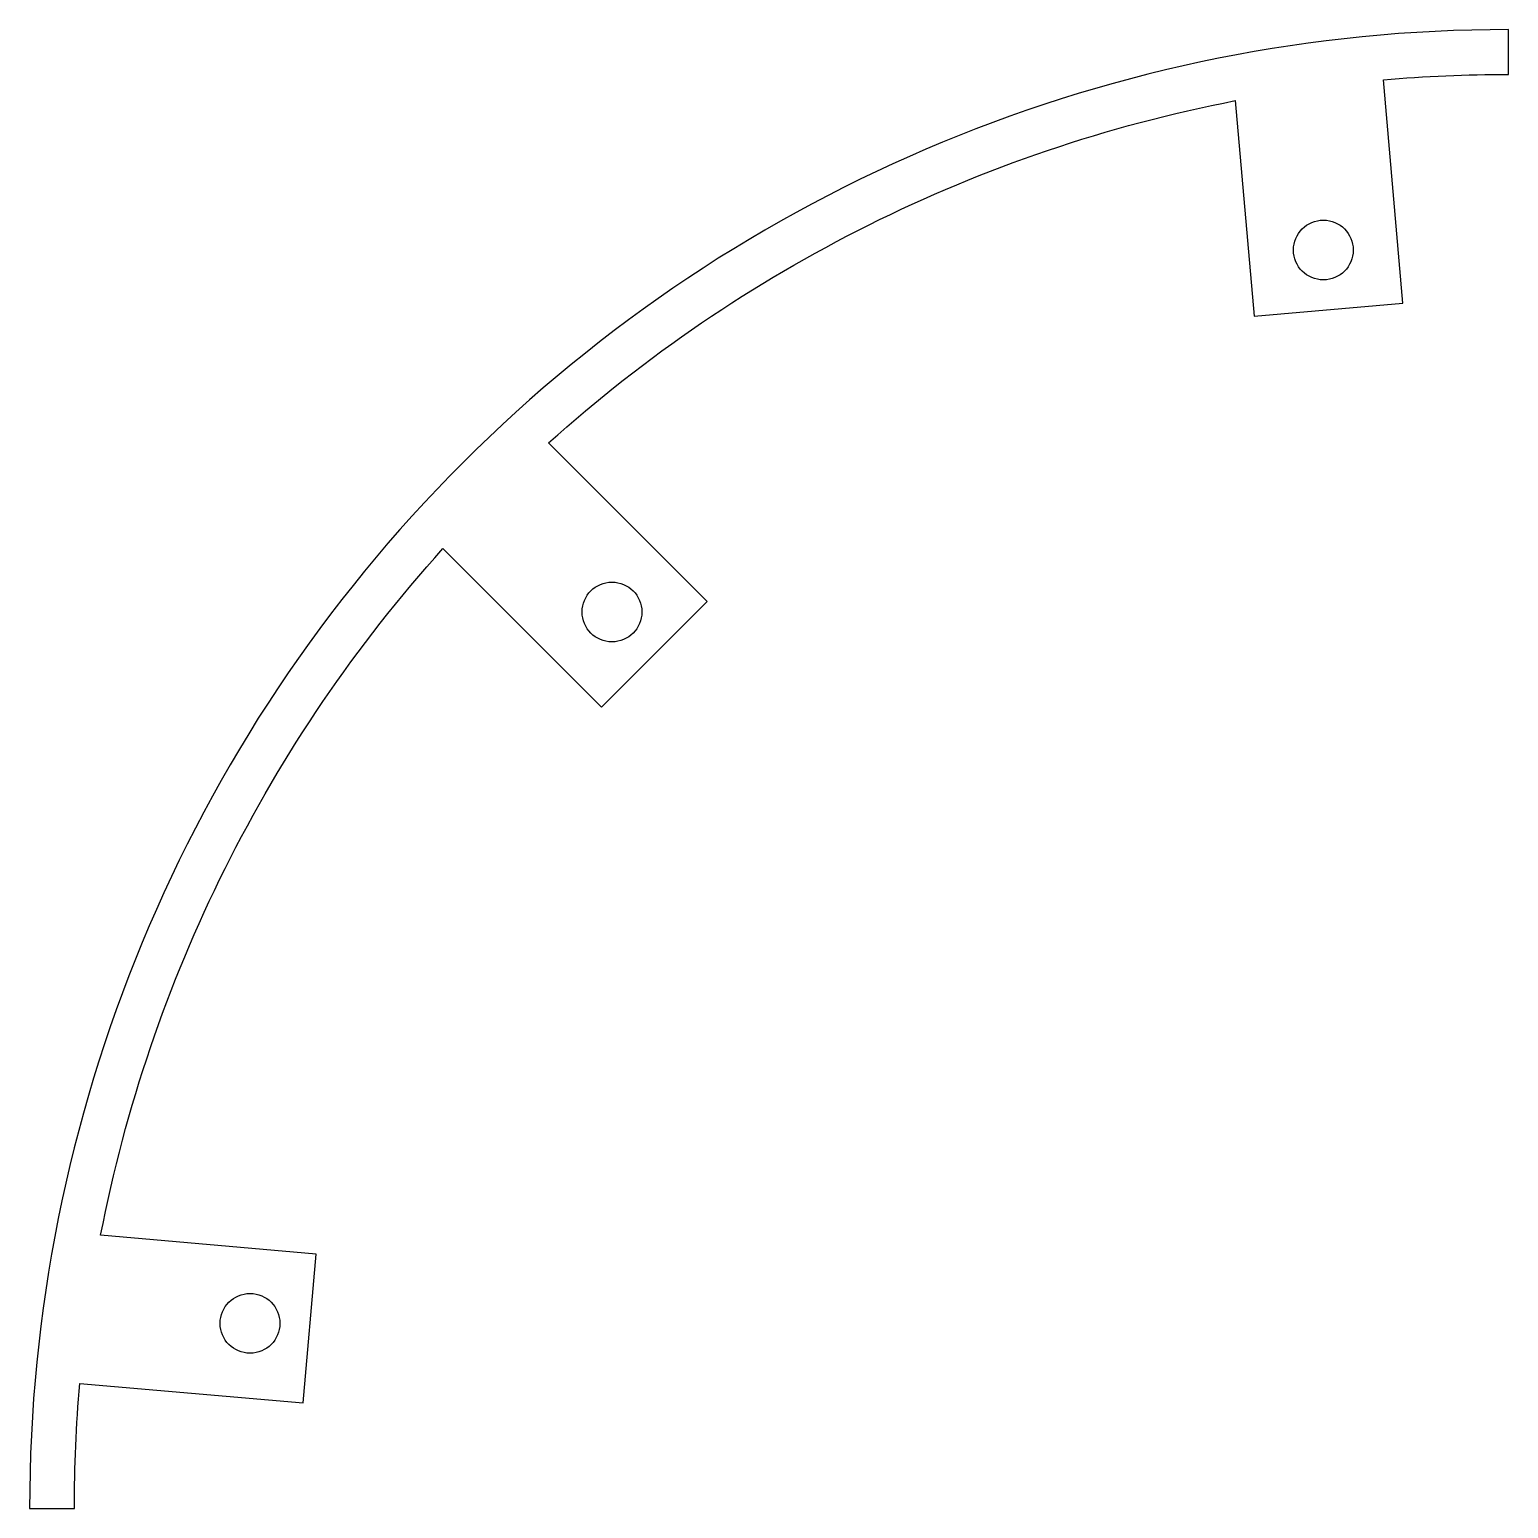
# Model space of a CAD drawing. Header units: millimetres. Extents: x -99 to 0, y 0 to 99.
import ezdxf

# ---------------------------------------------------------------- set-up
doc = ezdxf.new("R2010")
doc.units = ezdxf.units.MM
doc.layers.get('0').update_dxf_attribs({"linetype": 'CONTINUOUS'})

msp = doc.modelspace()

# ---------------------------------------------------------------- linework, layer by layer
msp.add_lwpolyline([(-17.022, 79.82), (-7.06, 80.692), (-8.367, 95.635, -0.02182), (0, 96), (0, 99, 0.414214), (-99, 0), (-96, 0, -0.02182), (-95.635, 8.367), (-80.692, 7.06), (-79.82, 17.022), (-94.243, 18.283, -0.136251), (-71.326, 64.255), (-60.719, 53.648), (-53.648, 60.719), (-64.255, 71.326, -0.136251), (-18.283, 94.243)], format="xyb", close=True)
for centre in [(-12.389, 84.241), (-60.012, 60.012), (-84.241, 12.389)]:
    msp.add_circle(centre, 2)

doc.saveas('drawing.dxf')
